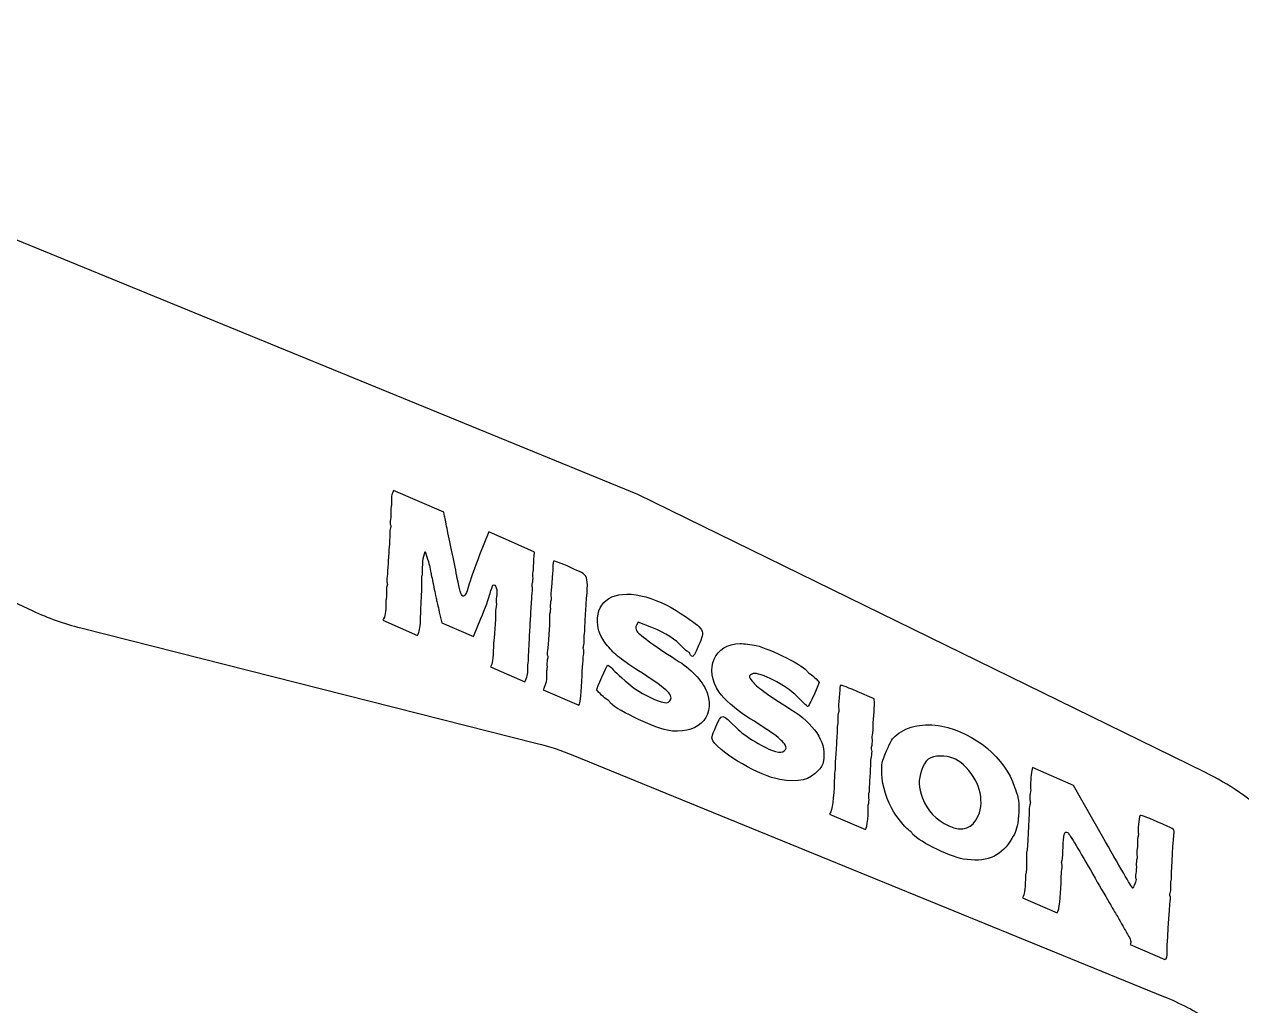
# Model space of a CAD drawing. Header units: centimetres. Extents: x 56783 to 57745, y 15612 to 15912.
# Drawn here: x 57160.63 to 57180.61, y 15816.72 to 15832.82 of the extents above; entities that cross this region are included whole.
import ezdxf

# ---------------------------------------------------------------- set-up
doc = ezdxf.new("R2010")
doc.units = ezdxf.units.CM
doc.header["$MEASUREMENT"] = 0
doc.layers.add('Exterior', color=7, linetype='Continuous')
doc.layers.add('Publicidades 2', color=30, linetype='Continuous')

msp = doc.modelspace()

# ---------------------------------------------------------------- linework, layer by layer
at = {"layer": 'Exterior'}
for points in [[(57187.832, 15809.439), (57187.832, 15810.862), (57187.433, 15811.214, -0.072228), (57186.607, 15812.189), (57183.215, 15817.615, 0.065392), (57182.479, 15818.508), (57181.083, 15819.811, 0.073973), (57180.005, 15820.553), (57170.696, 15825.113), (57151.856, 15832.824)], [(57151.856, 15827.355), (57160.763, 15823.202, 0.047169), (57161.551, 15822.922), (57169.043, 15821.027, -0.034969), (57169.632, 15820.834), (57179.328, 15816.876, -0.048603), (57180.091, 15816.475), (57181.383, 15815.625, -0.079223), (57182.416, 15814.681), (57185.331, 15811.024, 0.148355), (57187.456, 15809.559), (57187.832, 15809.439)]]:
    msp.add_lwpolyline(points, format="xyb", dxfattribs=at)
at = {"layer": 'Publicidades 2'}
for p, q in [((57166.51, 15823.047), (57167.082, 15822.799)), ((57168.276, 15822.281), (57168.84, 15822.037)), ((57169.142, 15821.906), (57169.727, 15821.652)), ((57173.843, 15819.868), (57174.435, 15819.611)), ((57177.009, 15818.495), (57177.579, 15818.248)), ((57178.78, 15817.727), (57179.346, 15817.482))]:
    msp.add_line(p, q, dxfattribs=at)
for points, knots in [([(57166.669, 15825.132), (57166.657, 15825.106), (57166.651, 15825.054), (57166.654, 15825.015), (57166.657, 15824.978), (57166.655, 15824.935), (57166.649, 15824.921), (57166.644, 15824.909), (57166.641, 15824.87), (57166.644, 15824.833), (57166.647, 15824.796), (57166.643, 15824.737), (57166.636, 15824.7), (57166.63, 15824.662), (57166.63, 15824.624), (57166.637, 15824.614), (57166.644, 15824.601), (57166.644, 15824.58), (57166.636, 15824.562), (57166.629, 15824.545), (57166.623, 15824.498), (57166.624, 15824.457), (57166.625, 15824.414), (57166.619, 15824.318), (57166.614, 15824.241), (57166.608, 15824.166), (57166.601, 15824.045), (57166.597, 15823.975), (57166.594, 15823.904), (57166.587, 15823.809), (57166.582, 15823.766), (57166.576, 15823.723), (57166.577, 15823.675), (57166.582, 15823.661), (57166.587, 15823.645), (57166.586, 15823.619), (57166.579, 15823.603), (57166.571, 15823.585), (57166.567, 15823.539), (57166.569, 15823.499), (57166.572, 15823.462), (57166.571, 15823.42), (57166.567, 15823.41), (57166.561, 15823.398), (57166.558, 15823.356), (57166.559, 15823.315), (57166.561, 15823.184), (57166.553, 15823.115), (57166.51, 15823.047)], [0, 0, 0, 0, 0.0120482, 0.0120482, 0.0120482, 0.0240964, 0.0240964, 0.0240964, 0.0361446, 0.0361446, 0.0361446, 0.0481928, 0.0481928, 0.0481928, 0.060241, 0.060241, 0.060241, 0.0722892, 0.0722892, 0.0722892, 0.0843373, 0.0843373, 0.0843373, 0.0963855, 0.0963855, 0.0963855, 0.1084337, 0.1084337, 0.1084337, 0.1204819, 0.1204819, 0.1204819, 0.1325301, 0.1325301, 0.1325301, 0.1445783, 0.1445783, 0.1445783, 0.1566265, 0.1566265, 0.1566265, 0.1686747, 0.1686747, 0.1686747, 0.1807229, 0.1807229, 0.1807229, 0.1881178, 0.1881178, 0.1881178, 0.1881178]), ([(57168.84, 15822.037), (57168.875, 15822.1), (57168.896, 15822.175), (57168.893, 15822.239), (57168.89, 15822.283), (57168.891, 15822.328), (57168.896, 15822.34), (57168.9, 15822.35), (57168.904, 15822.392), (57168.903, 15822.433), (57168.904, 15822.475), (57168.908, 15822.562), (57168.912, 15822.625), (57168.916, 15822.69), (57168.921, 15822.773), (57168.921, 15822.812), (57168.924, 15822.851), (57168.927, 15822.919), (57168.93, 15822.963), (57168.932, 15823.007), (57168.939, 15823.128), (57168.945, 15823.231), (57168.95, 15823.334), (57168.959, 15823.454), (57168.963, 15823.498), (57168.97, 15823.54), (57168.969, 15823.588), (57168.963, 15823.603), (57168.959, 15823.619), (57168.96, 15823.645), (57168.967, 15823.661), (57168.975, 15823.679), (57168.978, 15823.725), (57168.976, 15823.764), (57168.973, 15823.801), (57168.975, 15823.844), (57168.979, 15823.854), (57168.984, 15823.866), (57168.988, 15823.907), (57168.987, 15823.948), (57168.986, 15823.991), (57168.991, 15824.056), (57168.994, 15824.093), (57168.994, 15824.093), (57169, 15824.162), (57169, 15824.162), (57169, 15824.162), (57168.625, 15824.332), (57168.625, 15824.332), (57168.625, 15824.332), (57168.251, 15824.499), (57168.251, 15824.499), (57168.251, 15824.499), (57168.1, 15824.118), (57168.1, 15824.118), (57168.018, 15823.905), (57167.936, 15823.678), (57167.918, 15823.609), (57167.888, 15823.489), (57167.852, 15823.43), (57167.824, 15823.442), (57167.798, 15823.454), (57167.766, 15823.556), (57167.733, 15823.733), (57167.715, 15823.829), (57167.68, 15824.006), (57167.654, 15824.128), (57167.627, 15824.249), (57167.591, 15824.424), (57167.572, 15824.518), (57167.554, 15824.615), (57167.533, 15824.719), (57167.525, 15824.756), (57167.525, 15824.756), (57167.51, 15824.82), (57167.51, 15824.82), (57167.51, 15824.82), (57166.688, 15825.176), (57166.688, 15825.176), (57166.688, 15825.176), (57166.669, 15825.132), (57166.669, 15825.132)], [0.6792057, 0.6792057, 0.6792057, 0.6792057, 0.686747, 0.686747, 0.686747, 0.6987952, 0.6987952, 0.6987952, 0.7108434, 0.7108434, 0.7108434, 0.7228916, 0.7228916, 0.7228916, 0.7349398, 0.7349398, 0.7349398, 0.746988, 0.746988, 0.746988, 0.7590361, 0.7590361, 0.7590361, 0.7710843, 0.7710843, 0.7710843, 0.7831325, 0.7831325, 0.7831325, 0.7951807, 0.7951807, 0.7951807, 0.8072289, 0.8072289, 0.8072289, 0.8192771, 0.8192771, 0.8192771, 0.8313253, 0.8313253, 0.8313253, 0.8433735, 0.8433735, 0.8433735, 0.8554217, 0.8554217, 0.8554217, 0.8674699, 0.8674699, 0.8674699, 0.8795181, 0.8795181, 0.8795181, 0.8915663, 0.8915663, 0.8915663, 0.9036145, 0.9036145, 0.9036145, 0.9156627, 0.9156627, 0.9156627, 0.9277108, 0.9277108, 0.9277108, 0.939759, 0.939759, 0.939759, 0.9518072, 0.9518072, 0.9518072, 0.9638554, 0.9638554, 0.9638554, 0.9759036, 0.9759036, 0.9759036, 0.9879518, 0.9879518, 0.9879518, 1, 1, 1, 1]), ([(57167.082, 15822.799), (57167.112, 15822.853), (57167.126, 15822.926), (57167.129, 15823.039), (57167.132, 15823.105), (57167.138, 15823.274), (57167.144, 15823.415), (57167.153, 15823.557), (57167.156, 15823.691), (57167.152, 15823.715), (57167.151, 15823.739), (57167.152, 15823.77), (57167.157, 15823.78), (57167.162, 15823.792), (57167.166, 15823.852), (57167.164, 15823.912), (57167.164, 15823.972), (57167.172, 15824.057), (57167.183, 15824.1), (57167.183, 15824.1), (57167.204, 15824.177), (57167.204, 15824.177), (57167.204, 15824.177), (57167.234, 15824.09), (57167.234, 15824.09), (57167.251, 15824.042), (57167.27, 15823.976), (57167.275, 15823.943), (57167.275, 15823.943), (57167.275, 15823.943), (57167.275, 15823.943)], [0.7894063, 0.7894063, 0.7894063, 0.7894063, 0.8043478, 0.8043478, 0.8043478, 0.826087, 0.826087, 0.826087, 0.8478261, 0.8478261, 0.8478261, 0.8695652, 0.8695652, 0.8695652, 0.8913043, 0.8913043, 0.8913043, 0.9130435, 0.9130435, 0.9130435, 0.9347826, 0.9347826, 0.9347826, 0.9565217, 0.9565217, 0.9565217, 0.9782609, 0.9782609, 0.9782609, 1, 1, 1, 1]), ([(57169.313, 15824.017), (57169.308, 15824.007), (57169.301, 15823.912), (57169.295, 15823.805), (57169.289, 15823.698), (57169.278, 15823.574), (57169.273, 15823.53), (57169.267, 15823.488), (57169.268, 15823.44), (57169.272, 15823.423), (57169.278, 15823.409), (57169.276, 15823.383), (57169.269, 15823.365), (57169.262, 15823.349), (57169.258, 15823.303), (57169.26, 15823.264), (57169.263, 15823.227), (57169.26, 15823.18), (57169.253, 15823.164), (57169.246, 15823.148), (57169.242, 15823.105), (57169.246, 15823.07), (57169.251, 15822.993), (57169.231, 15822.639), (57169.214, 15822.546), (57169.207, 15822.513), (57169.208, 15822.477), (57169.216, 15822.467), (57169.223, 15822.456), (57169.222, 15822.433), (57169.215, 15822.415), (57169.207, 15822.397), (57169.203, 15822.348), (57169.205, 15822.309), (57169.208, 15822.272), (57169.206, 15822.23), (57169.2, 15822.216), (57169.195, 15822.204), (57169.195, 15822.16), (57169.198, 15822.118), (57169.202, 15822.076), (57169.185, 15822), (57169.161, 15821.944), (57169.155, 15821.931), (57169.149, 15821.918), (57169.142, 15821.906)], [0, 0, 0, 0, 0.0192308, 0.0192308, 0.0192308, 0.0384615, 0.0384615, 0.0384615, 0.0576923, 0.0576923, 0.0576923, 0.0769231, 0.0769231, 0.0769231, 0.0961538, 0.0961538, 0.0961538, 0.1153846, 0.1153846, 0.1153846, 0.1346154, 0.1346154, 0.1346154, 0.1538462, 0.1538462, 0.1538462, 0.1730769, 0.1730769, 0.1730769, 0.1923077, 0.1923077, 0.1923077, 0.2115385, 0.2115385, 0.2115385, 0.2307692, 0.2307692, 0.2307692, 0.25, 0.25, 0.25, 0.2692308, 0.2692308, 0.2692308, 0.2734931, 0.2734931, 0.2734931, 0.2734931]), ([(57169.727, 15821.652), (57169.758, 15821.695), (57169.763, 15821.761), (57169.777, 15822.054), (57169.788, 15822.262), (57169.802, 15822.458), (57169.808, 15822.494), (57169.815, 15822.527), (57169.814, 15822.563), (57169.806, 15822.573), (57169.799, 15822.584), (57169.8, 15822.607), (57169.807, 15822.626), (57169.815, 15822.644), (57169.819, 15822.692), (57169.817, 15822.731), (57169.814, 15822.768), (57169.816, 15822.81), (57169.82, 15822.82), (57169.826, 15822.833), (57169.829, 15822.874), (57169.828, 15822.915), (57169.829, 15822.957), (57169.835, 15823.086), (57169.842, 15823.2), (57169.886, 15823.847), (57169.914, 15823.763), (57169.592, 15823.913), (57169.436, 15823.983), (57169.318, 15824.029), (57169.313, 15824.017), (57169.313, 15824.017), (57169.313, 15824.017), (57169.313, 15824.017)], [0.7922304, 0.7922304, 0.7922304, 0.7922304, 0.8076923, 0.8076923, 0.8076923, 0.8269231, 0.8269231, 0.8269231, 0.8461538, 0.8461538, 0.8461538, 0.8653846, 0.8653846, 0.8653846, 0.8846154, 0.8846154, 0.8846154, 0.9038462, 0.9038462, 0.9038462, 0.9230769, 0.9230769, 0.9230769, 0.9423077, 0.9423077, 0.9423077, 0.9615385, 0.9615385, 0.9615385, 0.9807692, 0.9807692, 0.9807692, 1, 1, 1, 1]), ([(57167.275, 15823.943), (57167.281, 15823.912), (57167.291, 15823.86), (57167.299, 15823.828), (57167.306, 15823.799), (57167.328, 15823.691), (57167.349, 15823.591), (57167.368, 15823.492), (57167.387, 15823.398), (57167.392, 15823.381), (57167.397, 15823.365), (57167.418, 15823.275), (57167.438, 15823.18), (57167.438, 15823.18), (57167.478, 15823.007), (57167.478, 15823.007), (57167.478, 15823.007), (57168.001, 15822.781), (57168.001, 15822.781), (57168.001, 15822.781), (57168.121, 15823.075), (57168.121, 15823.075), (57168.189, 15823.237), (57168.255, 15823.423), (57168.273, 15823.486), (57168.289, 15823.551), (57168.313, 15823.612), (57168.324, 15823.625), (57168.361, 15823.661), (57168.4, 15823.525), (57168.379, 15823.433), (57168.37, 15823.39), (57168.366, 15823.343), (57168.374, 15823.333), (57168.381, 15823.323), (57168.381, 15823.301), (57168.374, 15823.283), (57168.367, 15823.267), (57168.36, 15823.219), (57168.362, 15823.178), (57168.362, 15823.08), (57168.339, 15822.708), (57168.332, 15822.692), (57168.329, 15822.684), (57168.326, 15822.65), (57168.326, 15822.611), (57168.321, 15822.402), (57168.315, 15822.336), (57168.276, 15822.281)], [0, 0, 0, 0, 0.0217391, 0.0217391, 0.0217391, 0.0434783, 0.0434783, 0.0434783, 0.0652174, 0.0652174, 0.0652174, 0.0869565, 0.0869565, 0.0869565, 0.1086957, 0.1086957, 0.1086957, 0.1304348, 0.1304348, 0.1304348, 0.1521739, 0.1521739, 0.1521739, 0.173913, 0.173913, 0.173913, 0.1956522, 0.1956522, 0.1956522, 0.2173913, 0.2173913, 0.2173913, 0.2391304, 0.2391304, 0.2391304, 0.2608696, 0.2608696, 0.2608696, 0.2826087, 0.2826087, 0.2826087, 0.3043478, 0.3043478, 0.3043478, 0.326087, 0.326087, 0.326087, 0.3439184, 0.3439184, 0.3439184, 0.3439184]), ([(57170.749, 15823.449), (57170.304, 15823.544), (57170.023, 15823.377), (57170.036, 15823.021), (57170.04, 15822.876), (57170.08, 15822.78), (57170.199, 15822.63), (57170.311, 15822.488), (57170.419, 15822.401), (57170.771, 15822.177), (57171.2, 15821.9), (57171.29, 15821.811), (57171.224, 15821.725), (57171.193, 15821.686), (57171.172, 15821.683), (57171.079, 15821.709), (57170.961, 15821.741), (57170.708, 15821.872), (57170.622, 15821.943), (57170.421, 15822.109), (57170.319, 15822.203), (57170.275, 15822.256), (57170.247, 15822.289), (57170.216, 15822.312), (57170.204, 15822.308), (57170.185, 15822.302), (57170.016, 15821.922), (57170.023, 15821.906), (57170.046, 15821.87), (57170.155, 15821.764), (57170.185, 15821.75), (57170.205, 15821.742), (57170.227, 15821.722), (57170.235, 15821.707), (57170.274, 15821.614), (57170.943, 15821.286), (57171.179, 15821.241), (57171.654, 15821.154), (57171.973, 15821.443), (57171.84, 15821.84), (57171.783, 15822.017), (57171.596, 15822.23), (57171.378, 15822.367), (57171.024, 15822.59), (57170.722, 15822.807), (57170.681, 15822.867), (57170.658, 15822.904), (57170.657, 15822.933), (57170.676, 15822.967), (57170.676, 15822.967), (57170.705, 15823.017), (57170.705, 15823.017), (57170.705, 15823.017), (57170.929, 15822.927), (57170.929, 15822.927), (57171.153, 15822.837), (57171.313, 15822.734), (57171.437, 15822.602), (57171.464, 15822.571), (57171.501, 15822.54), (57171.517, 15822.533), (57171.535, 15822.526), (57171.552, 15822.509), (57171.553, 15822.494), (57171.555, 15822.482), (57171.57, 15822.463), (57171.586, 15822.456), (57171.608, 15822.446), (57171.631, 15822.482), (57171.695, 15822.631), (57171.807, 15822.888), (57171.809, 15822.887), (57171.409, 15823.153), (57171.193, 15823.3), (57170.963, 15823.402), (57170.749, 15823.449), (57170.749, 15823.449), (57170.749, 15823.449), (57170.749, 15823.449)], [0, 0, 0, 0, 0.038462, 0.038462, 0.038462, 0.076923, 0.076923, 0.076923, 0.115385, 0.115385, 0.115385, 0.153846, 0.153846, 0.153846, 0.192308, 0.192308, 0.192308, 0.230769, 0.230769, 0.230769, 0.269231, 0.269231, 0.269231, 0.307692, 0.307692, 0.307692, 0.346154, 0.346154, 0.346154, 0.384615, 0.384615, 0.384615, 0.423077, 0.423077, 0.423077, 0.461538, 0.461538, 0.461538, 0.5, 0.5, 0.5, 0.538462, 0.538462, 0.538462, 0.576923, 0.576923, 0.576923, 0.615385, 0.615385, 0.615385, 0.653846, 0.653846, 0.653846, 0.692308, 0.692308, 0.692308, 0.730769, 0.730769, 0.730769, 0.769231, 0.769231, 0.769231, 0.807692, 0.807692, 0.807692, 0.846154, 0.846154, 0.846154, 0.884615, 0.884615, 0.884615, 0.923077, 0.923077, 0.923077, 0.961538, 0.961538, 0.961538, 1, 1, 1, 1]), ([(57172.639, 15822.632), (57172.557, 15822.651), (57172.436, 15822.665), (57172.376, 15822.665), (57171.952, 15822.66), (57171.778, 15822.253), (57172.033, 15821.866), (57172.101, 15821.765), (57172.317, 15821.571), (57172.466, 15821.478), (57172.875, 15821.226), (57173.073, 15821.083), (57173.113, 15821.004), (57173.138, 15820.952), (57173.137, 15820.939), (57173.1, 15820.904), (57173.069, 15820.875), (57173.034, 15820.873), (57172.959, 15820.892), (57172.794, 15820.937), (57172.454, 15821.142), (57172.316, 15821.28), (57172.073, 15821.524), (57172.076, 15821.525), (57171.978, 15821.3), (57171.905, 15821.131), (57171.901, 15821.111), (57171.93, 15821.068), (57172.081, 15820.849), (57172.705, 15820.488), (57173.026, 15820.435), (57173.345, 15820.383), (57173.517, 15820.423), (57173.664, 15820.586), (57173.726, 15820.652), (57173.735, 15820.672), (57173.748, 15820.786), (57173.783, 15821.057), (57173.588, 15821.347), (57173.211, 15821.584), (57172.793, 15821.847), (57172.653, 15821.948), (57172.572, 15822.048), (57172.512, 15822.119), (57172.517, 15822.148), (57172.59, 15822.171), (57172.693, 15822.205), (57173.144, 15821.974), (57173.306, 15821.803), (57173.399, 15821.708), (57173.469, 15821.639), (57173.485, 15821.632), (57173.495, 15821.628), (57173.542, 15821.713), (57173.59, 15821.824), (57173.59, 15821.824), (57173.676, 15822.023), (57173.676, 15822.023), (57173.676, 15822.023), (57173.622, 15822.084), (57173.622, 15822.084), (57173.591, 15822.119), (57173.549, 15822.154), (57173.529, 15822.163), (57173.509, 15822.171), (57173.486, 15822.191), (57173.481, 15822.205), (57173.446, 15822.29), (57172.874, 15822.58), (57172.639, 15822.632), (57172.639, 15822.632), (57172.639, 15822.632), (57172.639, 15822.632)], [0, 0, 0, 0, 0.041667, 0.041667, 0.041667, 0.083333, 0.083333, 0.083333, 0.125, 0.125, 0.125, 0.166667, 0.166667, 0.166667, 0.208333, 0.208333, 0.208333, 0.25, 0.25, 0.25, 0.291667, 0.291667, 0.291667, 0.333333, 0.333333, 0.333333, 0.375, 0.375, 0.375, 0.416667, 0.416667, 0.416667, 0.458333, 0.458333, 0.458333, 0.5, 0.5, 0.5, 0.541667, 0.541667, 0.541667, 0.583333, 0.583333, 0.583333, 0.625, 0.625, 0.625, 0.666667, 0.666667, 0.666667, 0.708333, 0.708333, 0.708333, 0.75, 0.75, 0.75, 0.791667, 0.791667, 0.791667, 0.833333, 0.833333, 0.833333, 0.875, 0.875, 0.875, 0.916667, 0.916667, 0.916667, 0.958333, 0.958333, 0.958333, 1, 1, 1, 1]), ([(57174.018, 15821.97), (57174.016, 15821.954), (57174.01, 15821.868), (57174, 15821.779), (57173.993, 15821.692), (57173.99, 15821.607), (57173.996, 15821.593), (57173.998, 15821.577), (57173.997, 15821.552), (57173.99, 15821.535), (57173.982, 15821.517), (57173.979, 15821.471), (57173.981, 15821.432), (57173.984, 15821.395), (57173.982, 15821.353), (57173.978, 15821.343), (57173.973, 15821.33), (57173.969, 15821.289), (57173.968, 15821.249), (57173.968, 15821.17), (57173.965, 15821.114), (57173.945, 15820.848), (57173.938, 15820.761), (57173.935, 15820.666), (57173.938, 15820.644), (57173.941, 15820.618), (57173.938, 15820.589), (57173.932, 15820.577), (57173.927, 15820.565), (57173.923, 15820.521), (57173.924, 15820.48), (57173.924, 15820.254), (57173.896, 15819.974), (57173.865, 15819.904), (57173.862, 15819.896), (57173.854, 15819.883), (57173.843, 15819.868)], [0, 0, 0, 0, 0.0116279, 0.0116279, 0.0116279, 0.0232558, 0.0232558, 0.0232558, 0.0348837, 0.0348837, 0.0348837, 0.0465116, 0.0465116, 0.0465116, 0.0581395, 0.0581395, 0.0581395, 0.0697674, 0.0697674, 0.0697674, 0.0813953, 0.0813953, 0.0813953, 0.0930233, 0.0930233, 0.0930233, 0.1046512, 0.1046512, 0.1046512, 0.1162791, 0.1162791, 0.1162791, 0.127907, 0.127907, 0.127907, 0.1293502, 0.1293502, 0.1293502, 0.1293502]), ([(57174.435, 15819.611), (57174.456, 15819.64), (57174.461, 15819.678), (57174.471, 15819.782), (57174.479, 15819.872), (57174.482, 15819.956), (57174.48, 15819.972), (57174.474, 15819.986), (57174.475, 15820.012), (57174.483, 15820.03), (57174.49, 15820.046), (57174.494, 15820.092), (57174.491, 15820.132), (57174.488, 15820.169), (57174.49, 15820.211), (57174.494, 15820.221), (57174.5, 15820.233), (57174.503, 15820.274), (57174.502, 15820.316), (57174.504, 15820.358), (57174.507, 15820.459), (57174.514, 15820.542), (57174.521, 15820.625), (57174.527, 15820.708), (57174.524, 15820.729), (57174.523, 15820.75), (57174.528, 15820.799), (57174.537, 15820.837), (57174.544, 15820.875), (57174.543, 15820.916), (57174.535, 15820.927), (57174.529, 15820.939), (57174.529, 15820.963), (57174.537, 15820.981), (57174.545, 15820.999), (57174.549, 15821.047), (57174.547, 15821.086), (57174.544, 15821.123), (57174.546, 15821.166), (57174.55, 15821.176), (57174.555, 15821.188), (57174.559, 15821.229), (57174.558, 15821.27), (57174.557, 15821.313), (57174.563, 15821.409), (57174.57, 15821.485), (57174.577, 15821.563), (57174.581, 15821.654), (57174.58, 15821.69), (57174.58, 15821.69), (57174.579, 15821.755), (57174.579, 15821.755), (57174.579, 15821.755), (57174.298, 15821.877), (57174.298, 15821.877), (57174.083, 15821.97), (57174.018, 15821.991), (57174.018, 15821.97)], [0.782698, 0.782698, 0.782698, 0.782698, 0.7906977, 0.7906977, 0.7906977, 0.8023256, 0.8023256, 0.8023256, 0.8139535, 0.8139535, 0.8139535, 0.8255814, 0.8255814, 0.8255814, 0.8372093, 0.8372093, 0.8372093, 0.8488372, 0.8488372, 0.8488372, 0.8604651, 0.8604651, 0.8604651, 0.872093, 0.872093, 0.872093, 0.8837209, 0.8837209, 0.8837209, 0.8953488, 0.8953488, 0.8953488, 0.9069767, 0.9069767, 0.9069767, 0.9186047, 0.9186047, 0.9186047, 0.9302326, 0.9302326, 0.9302326, 0.9418605, 0.9418605, 0.9418605, 0.9534884, 0.9534884, 0.9534884, 0.9651163, 0.9651163, 0.9651163, 0.9767442, 0.9767442, 0.9767442, 0.9883721, 0.9883721, 0.9883721, 1, 1, 1, 1]), ([(57175.685, 15821.309), (57175.394, 15821.366), (57175.131, 15821.315), (57174.947, 15821.166), (57174.874, 15821.107), (57174.849, 15821.067), (57174.78, 15820.902), (57174.702, 15820.723), (57174.697, 15820.694), (57174.704, 15820.529), (57174.71, 15820.323), (57174.788, 15820.077), (57174.901, 15819.899), (57174.986, 15819.764), (57175.114, 15819.613), (57175.158, 15819.594), (57175.174, 15819.587), (57175.191, 15819.57), (57175.199, 15819.555), (57175.239, 15819.456), (57175.809, 15819.167), (57176.038, 15819.129), (57176.404, 15819.069), (57176.635, 15819.157), (57176.81, 15819.422), (57176.892, 15819.545), (57176.907, 15819.586), (57176.934, 15819.719), (57176.96, 15819.863), (57176.957, 15820.096), (57176.927, 15820.176), (57176.918, 15820.194), (57176.899, 15820.255), (57176.88, 15820.311), (57176.727, 15820.788), (57176.234, 15821.2), (57175.685, 15821.309), (57175.685, 15821.309), (57175.685, 15821.309), (57175.685, 15821.309)], [0, 0, 0, 0, 0.076923, 0.076923, 0.076923, 0.153846, 0.153846, 0.153846, 0.230769, 0.230769, 0.230769, 0.307692, 0.307692, 0.307692, 0.384615, 0.384615, 0.384615, 0.461538, 0.461538, 0.461538, 0.538462, 0.538462, 0.538462, 0.615385, 0.615385, 0.615385, 0.692308, 0.692308, 0.692308, 0.769231, 0.769231, 0.769231, 0.846154, 0.846154, 0.846154, 0.923077, 0.923077, 0.923077, 1, 1, 1, 1]), ([(57176.042, 15820.674), (57176.298, 15820.444), (57176.398, 15820.102), (57176.285, 15819.836), (57176.194, 15819.627), (57176.033, 15819.573), (57175.8, 15819.674), (57175.601, 15819.76), (57175.44, 15819.93), (57175.37, 15820.126), (57175.306, 15820.308), (57175.3, 15820.433), (57175.352, 15820.58), (57175.413, 15820.759), (57175.487, 15820.815), (57175.667, 15820.818), (57175.816, 15820.82), (57175.928, 15820.779), (57176.042, 15820.674), (57176.042, 15820.674), (57176.042, 15820.674), (57176.042, 15820.674)], [0, 0, 0, 0, 0.142857, 0.142857, 0.142857, 0.285714, 0.285714, 0.285714, 0.428571, 0.428571, 0.428571, 0.571429, 0.571429, 0.571429, 0.714286, 0.714286, 0.714286, 0.857143, 0.857143, 0.857143, 1, 1, 1, 1]), ([(57179.346, 15817.482), (57179.348, 15817.483), (57179.35, 15817.484), (57179.353, 15817.484), (57179.376, 15817.494), (57179.386, 15817.513), (57179.384, 15817.552), (57179.38, 15817.637), (57179.425, 15818.367), (57179.437, 15818.439), (57179.444, 15818.471), (57179.443, 15818.508), (57179.435, 15818.518), (57179.428, 15818.528), (57179.429, 15818.552), (57179.436, 15818.57), (57179.444, 15818.588), (57179.449, 15818.636), (57179.446, 15818.676), (57179.443, 15818.713), (57179.445, 15818.755), (57179.449, 15818.765), (57179.455, 15818.777), (57179.458, 15818.818), (57179.457, 15818.86), (57179.458, 15818.945), (57179.489, 15819.49), (57179.5, 15819.569), (57179.506, 15819.617), (57179.499, 15819.622), (57179.225, 15819.741), (57179.043, 15819.82), (57178.943, 15819.854), (57178.937, 15819.84), (57178.922, 15819.805), (57178.902, 15819.585), (57178.912, 15819.557), (57178.917, 15819.54), (57178.915, 15819.515), (57178.908, 15819.499), (57178.9, 15819.481), (57178.896, 15819.437), (57178.899, 15819.4), (57178.902, 15819.363), (57178.898, 15819.305), (57178.891, 15819.267), (57178.884, 15819.23), (57178.885, 15819.191), (57178.892, 15819.181), (57178.899, 15819.169), (57178.898, 15819.145), (57178.89, 15819.127), (57178.882, 15819.109), (57178.877, 15819.063), (57178.88, 15819.026), (57178.883, 15818.989), (57178.879, 15818.931), (57178.872, 15818.893), (57178.866, 15818.856), (57178.866, 15818.817), (57178.873, 15818.807), (57178.886, 15818.787), (57178.834, 15818.645), (57178.816, 15818.653), (57178.81, 15818.656), (57178.59, 15819.035), (57178.327, 15819.497), (57178.327, 15819.497), (57177.847, 15820.338), (57177.847, 15820.338), (57177.847, 15820.338), (57177.174, 15820.63), (57177.174, 15820.63), (57177.174, 15820.63), (57177.165, 15820.582), (57177.165, 15820.582)], [0.6506235, 0.6506235, 0.6506235, 0.6506235, 0.6521739, 0.6521739, 0.6521739, 0.6666667, 0.6666667, 0.6666667, 0.6811594, 0.6811594, 0.6811594, 0.6956522, 0.6956522, 0.6956522, 0.7101449, 0.7101449, 0.7101449, 0.7246377, 0.7246377, 0.7246377, 0.7391304, 0.7391304, 0.7391304, 0.7536232, 0.7536232, 0.7536232, 0.7681159, 0.7681159, 0.7681159, 0.7826087, 0.7826087, 0.7826087, 0.7971014, 0.7971014, 0.7971014, 0.8115942, 0.8115942, 0.8115942, 0.826087, 0.826087, 0.826087, 0.8405797, 0.8405797, 0.8405797, 0.8550725, 0.8550725, 0.8550725, 0.8695652, 0.8695652, 0.8695652, 0.884058, 0.884058, 0.884058, 0.8985507, 0.8985507, 0.8985507, 0.9130435, 0.9130435, 0.9130435, 0.9275362, 0.9275362, 0.9275362, 0.942029, 0.942029, 0.942029, 0.9565217, 0.9565217, 0.9565217, 0.9710145, 0.9710145, 0.9710145, 0.9855072, 0.9855072, 0.9855072, 1, 1, 1, 1]), ([(57177.165, 15820.582), (57177.151, 15820.511), (57177.139, 15820.33), (57177.145, 15820.284), (57177.148, 15820.262), (57177.143, 15820.214), (57177.134, 15820.175), (57177.127, 15820.137), (57177.128, 15820.096), (57177.136, 15820.086), (57177.142, 15820.073), (57177.142, 15820.052), (57177.135, 15820.034), (57177.128, 15820.018), (57177.121, 15819.97), (57177.123, 15819.929), (57177.122, 15819.817), (57177.09, 15819.27), (57177.082, 15819.252), (57177.079, 15819.244), (57177.075, 15819.197), (57177.076, 15819.149), (57177.076, 15819.099), (57177.075, 15819.026), (57177.075, 15818.983), (57177.076, 15818.94), (57177.071, 15818.896), (57177.067, 15818.886), (57177.062, 15818.876), (57177.059, 15818.839), (57177.059, 15818.801), (57177.054, 15818.61), (57177.049, 15818.551), (57177.009, 15818.495)], [0, 0, 0, 0, 0.0144928, 0.0144928, 0.0144928, 0.0289855, 0.0289855, 0.0289855, 0.0434783, 0.0434783, 0.0434783, 0.057971, 0.057971, 0.057971, 0.0724638, 0.0724638, 0.0724638, 0.0869565, 0.0869565, 0.0869565, 0.1014493, 0.1014493, 0.1014493, 0.115942, 0.115942, 0.115942, 0.1304348, 0.1304348, 0.1304348, 0.1449275, 0.1449275, 0.1449275, 0.1564698, 0.1564698, 0.1564698, 0.1564698]), ([(57177.579, 15818.248), (57177.587, 15818.26), (57177.593, 15818.273), (57177.598, 15818.283), (57177.622, 15818.338), (57177.647, 15818.611), (57177.647, 15818.814), (57177.647, 15818.854), (57177.652, 15818.919), (57177.66, 15818.956), (57177.668, 15818.995), (57177.667, 15819.037), (57177.659, 15819.047), (57177.653, 15819.059), (57177.652, 15819.079), (57177.659, 15819.095), (57177.666, 15819.111), (57177.671, 15819.152), (57177.673, 15819.189), (57177.676, 15819.383), (57177.693, 15819.555), (57177.712, 15819.566), (57177.724, 15819.575), (57177.746, 15819.571), (57177.761, 15819.557), (57177.777, 15819.545), (57177.959, 15819.242), (57178.164, 15818.883), (57178.164, 15818.883), (57178.164, 15818.883), (57178.164, 15818.883)], [0.7417491, 0.7417491, 0.7417491, 0.7417491, 0.75, 0.75, 0.75, 0.7777778, 0.7777778, 0.7777778, 0.8055556, 0.8055556, 0.8055556, 0.8333333, 0.8333333, 0.8333333, 0.8611111, 0.8611111, 0.8611111, 0.8888889, 0.8888889, 0.8888889, 0.9166667, 0.9166667, 0.9166667, 0.9444444, 0.9444444, 0.9444444, 0.9722222, 0.9722222, 0.9722222, 1, 1, 1, 1]), ([(57178.164, 15818.883), (57178.37, 15818.527), (57178.549, 15818.219), (57178.562, 15818.2), (57178.576, 15818.182), (57178.61, 15818.124), (57178.639, 15818.068), (57178.665, 15818.014), (57178.711, 15817.937), (57178.736, 15817.895), (57178.788, 15817.813), (57178.802, 15817.765), (57178.78, 15817.727)], [0, 0, 0, 0, 0.0277778, 0.0277778, 0.0277778, 0.0555556, 0.0555556, 0.0555556, 0.0833333, 0.0833333, 0.0833333, 0.105111, 0.105111, 0.105111, 0.105111])]:
    msp.add_open_spline(points, degree=3, knots=knots, dxfattribs=at)

doc.saveas('drawing.dxf')
